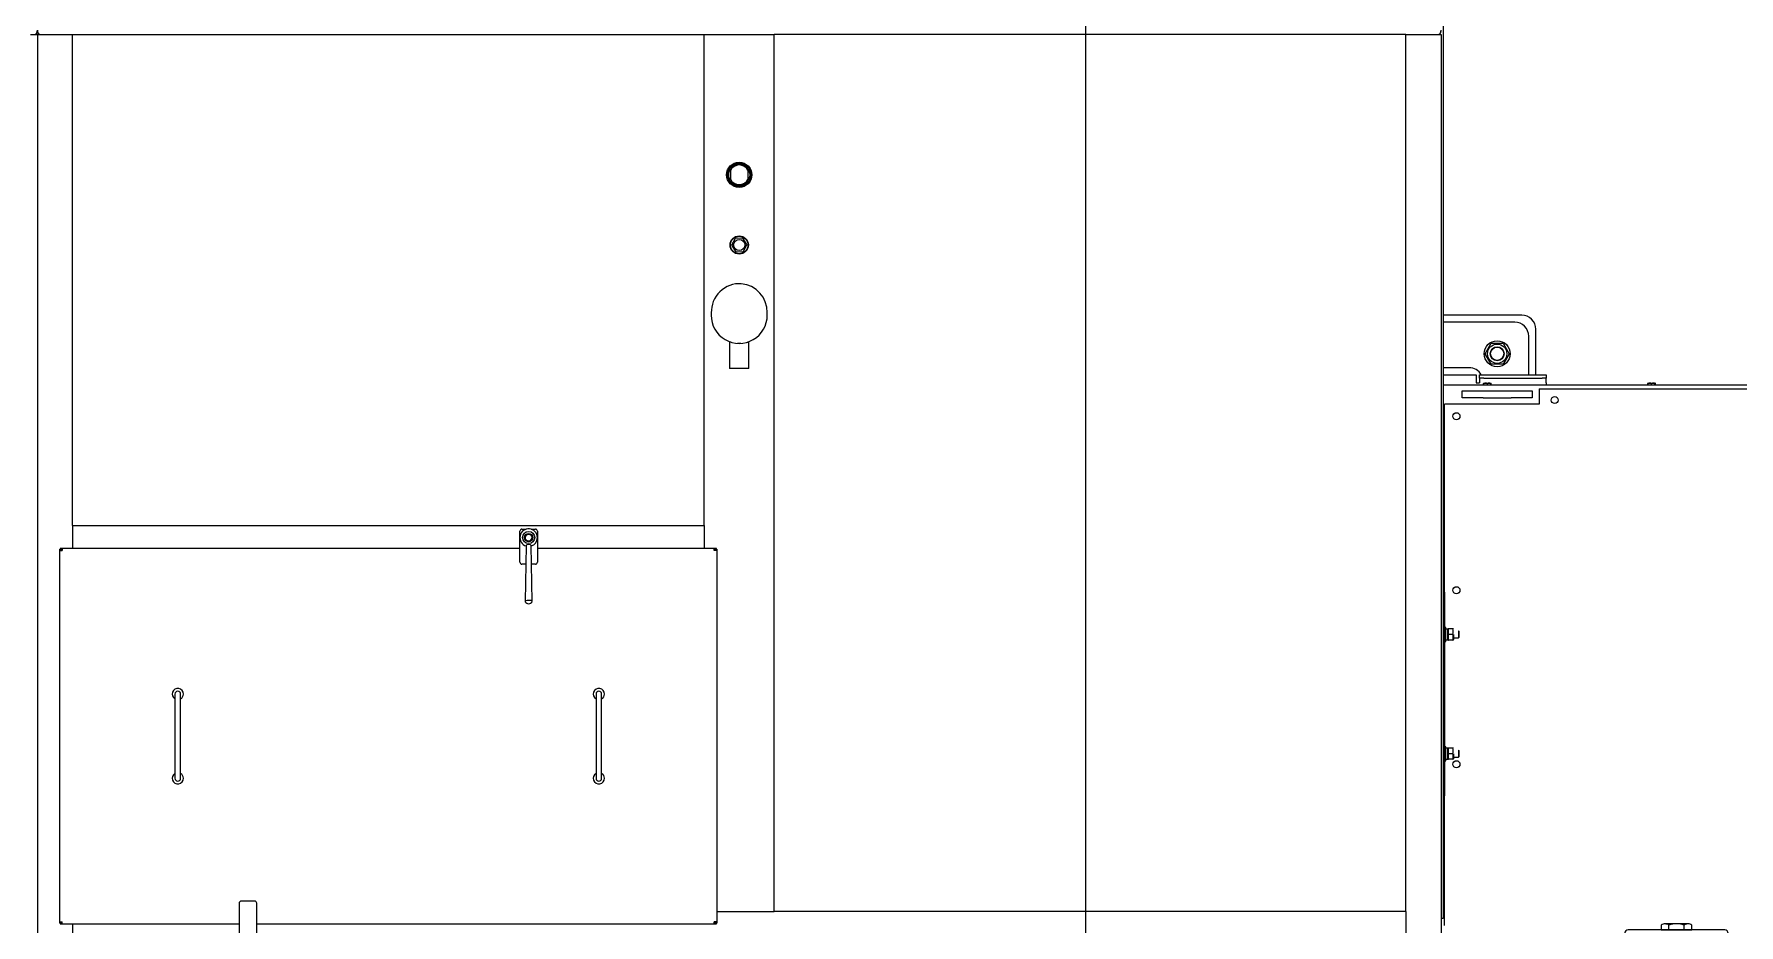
# Model space of a CAD drawing. Extents: x -681219 to -550379, y -242630 to -158199.
# Drawn here: x -576968 to -574538, y -223086 to -221816 of the extents above; entities that cross this region are included whole.
import ezdxf
from ezdxf.lldxf.tags import DXFTag

# ---------------------------------------------------------------- set-up
doc = ezdxf.new("R2010")
doc.units = 0
doc.header["$LTSCALE"] = 1000
doc.linetypes.add('C2', pattern=[17, 14, -1, 1, -1])
doc.layers.get('0').update_dxf_attribs({"linetype": 'CONTINUOUS'})
for name, color, linetype in [('17401500005', 7, 'CONTINUOUS'), ('27023000213', 7, 'CONTINUOUS'), ('AAD0601501', 7, 'CONTINUOUS'), ('BAA1010001', 7, 'CONTINUOUS'), ('BAC2006001', 7, 'CONTINUOUS'), ('C__USERS_YSV001_', 7, 'CONTINUOUS'), ('FAA01001', 7, 'CONTINUOUS'), ('FAA02001', 7, 'CONTINUOUS'), ('GAB01001', 7, 'CONTINUOUS'), ('GAB02001', 7, 'CONTINUOUS'), ('GAE01001', 7, 'CONTINUOUS'), ('GZDH011002241', 7, 'CONTINUOUS'), ('GZDH011002301', 7, 'CONTINUOUS'), ('GZDH011002641', 7, 'CONTINUOUS'), ('GZDH011002741', 7, 'CONTINUOUS'), ('GZDH011002791', 7, 'CONTINUOUS'), ('GZDH011002821', 7, 'CONTINUOUS'), ('GZDH011002991', 7, 'CONTINUOUS'), ('GZDH011003011', 7, 'CONTINUOUS'), ('GZDH011003051', 7, 'CONTINUOUS'), ('GZDH011003061', 7, 'CONTINUOUS'), ('GZDH011003131', 7, 'CONTINUOUS'), ('GZDH011003361', 7, 'CONTINUOUS'), ('GZDH011004831', 7, 'CONTINUOUS'), ('GZDH011029721', 7, 'CONTINUOUS'), ('GZDH011032031', 7, 'CONTINUOUS'), ('GZDH011032261', 7, 'CONTINUOUS'), ('GZDH011034421', 7, 'CONTINUOUS'), ('GZDH011034431', 7, 'CONTINUOUS'), ('GZDH011034501', 7, 'CONTINUOUS'), ('GZDH011039051', 7, 'CONTINUOUS'), ('Q02990157', 7, 'CONTINUOUS'), ('Q02990160', 7, 'CONTINUOUS'), ('SDZB011002711', 7, 'CONTINUOUS'), ('SDZB011002721', 7, 'CONTINUOUS'), ('SDZB011009471', 7, 'CONTINUOUS'), ('SDZB011043001', 7, 'CONTINUOUS'), ('SDZB011044201', 7, 'CONTINUOUS'), ('SDZB011044281', 7, 'CONTINUOUS'), ('中心线', 4, 'C2')]:
    doc.layers.add(name, color=color, linetype=linetype)
doc.layers.add('famsun', color=7, linetype='CONTINUOUS', lineweight=0)
doc.layers.add('轴网_轴线', color=1, linetype='CENTER2', lineweight=0)
tags = doc.linetypes.add('CENTER2', pattern=[28.575, 19.05, -3.175, 3.175, -3.175]).pattern_tags.tags
tags[10:11] = [DXFTag(74, 4), DXFTag(75, 0), DXFTag(340, '0'), DXFTag(46, 0.0), DXFTag(50, 0.0), DXFTag(44, 0.0), DXFTag(45, 0.0)]
tags[8:9] = [DXFTag(74, 4), DXFTag(75, 0), DXFTag(340, '0'), DXFTag(46, 0.0), DXFTag(50, 0.0), DXFTag(44, 0.0), DXFTag(45, 0.0)]
tags[6:7] = [DXFTag(74, 4), DXFTag(75, 0), DXFTag(340, '0'), DXFTag(46, 0.0), DXFTag(50, 0.0), DXFTag(44, 0.0), DXFTag(45, 0.0)]
tags[4:5] = [DXFTag(74, 4), DXFTag(75, 0), DXFTag(340, '0'), DXFTag(46, 0.0), DXFTag(50, 0.0), DXFTag(44, 0.0), DXFTag(45, 0.0)]

# ---------------------------------------------------------------- blocks, each defined once
blk = doc.blocks.new('轴网8FA15DC97FB90233')
at = {"layer": '轴网_轴线'}
blk.add_line((20000, -1200), (20000, 23700), dxfattribs=at)
blk = doc.blocks.new('fushitu')
at = {"layer": '17401500005', "color": 7, "linetype": 'Continuous'}
for p, q in [((2994.1, 1509.2), (2989, 1499.5)), ((3005, 1509.7), (2994.1, 1509.2)), ((3011, 1500.5), (3005, 1509.7)), ((2989, 1499.5), (2995, 1490.3)), ((2995, 1490.3), (3005.9, 1490.8)), ((3005.9, 1490.8), (3011, 1500.5))]:
    blk.add_line(p, q, dxfattribs=at)
for radius in [13, 12.5, 8]:
    blk.add_circle((3000, 1500), radius, dxfattribs=at)
at = {"layer": '27023000213', "color": 7, "linetype": 'Continuous'}
for p, q in [((2960, 1403.5), (2960, 1399.8)), ((3040, 1399.8), (3040, 1403.5)), ((2988.6, 1361.5), (2986.2, 1361.5)), ((2986.2, 1361.5), (2986.2, 1324.1)), ((3011.4, 1361.5), (3013.8, 1361.5)), ((3013.8, 1324.1), (3013.8, 1361.5)), ((3013.8, 1324.1), (2986.2, 1324.1))]:
    blk.add_line(p, q, dxfattribs=at)
for centre, radius, start, end in [((3000.6, 1404.5), 40.4, 86.6341, 181.8802), ((2999.4, 1404.7), 40.3, 358.4031, 84.945), ((3000, 1399.8), 40, 179.8676, 0.1324), ((3000, 1400), 40, 359.8676, 3.7708), ((3000, 1400), 40, 266.5959, 273.4041)]:
    blk.add_arc(centre, radius, start, end, dxfattribs=at)
at = {"layer": 'AAD0601501', "color": 7, "linetype": 'Continuous'}
for p, q in [((4060.5, 1300), (4060.5, 1302.8)), ((4061.2, 1303.2), (4070.8, 1303.2)), ((4061.2, 1302.8), (4061.2, 1303.2)), ((4061.2, 1300), (4061.2, 1302.8)), ((4066, 1300), (4066, 1302.8)), ((4070.8, 1303.2), (4070.8, 1302.8)), ((4070.8, 1300), (4070.8, 1302.8)), ((4071.5, 1300), (4071.5, 1302.8)), ((4294.5, 1300), (4294.5, 1302.8)), ((4295.2, 1303.2), (4304.8, 1303.2)), ((4295.2, 1302.8), (4295.2, 1303.2)), ((4295.2, 1300), (4295.2, 1302.8)), ((4300, 1300), (4300, 1302.8)), ((4304.8, 1303.2), (4304.8, 1302.8)), ((4304.8, 1300), (4304.8, 1302.8)), ((4305.5, 1300), (4305.5, 1302.8))]:
    blk.add_line(p, q, dxfattribs=at)
for centre, radius, start, end in [((4061.9, 1300.7), 2.47, 108.4614, 124.0637), ((4063.6, 1296.2), 6.95, 69.8724, 110.1259), ((4068.4, 1296.2), 6.95, 69.8742, 110.1275), ((4070.1, 1300.7), 2.47, 55.936, 71.9033), ((4295.9, 1300.7), 2.47, 105.2674, 124.0637), ((4297.6, 1296.2), 6.95, 69.8724, 110.1259), ((4302.4, 1296.2), 6.95, 69.8742, 110.1275), ((4304.1, 1300.7), 2.47, 55.936, 74.6701)]:
    blk.add_arc(centre, radius, start, end, dxfattribs=at)
at = {"layer": 'BAA1010001', "color": 7, "linetype": 'Continuous'}
for p, q in [((4025, 950), (4025, 940)), ((4026, 949), (4025, 950)), ((4026, 941), (4026, 949)), ((4018, 940), (4025, 940)), ((4025, 940), (4026, 941)), ((4025, 780), (4025, 770)), ((4026, 779), (4025, 780)), ((4026, 771), (4026, 779)), ((4018, 770), (4025, 770)), ((4025, 770), (4026, 771))]:
    blk.add_line(p, q, dxfattribs=at)
at = {"layer": 'BAC2006001', "color": 7, "linetype": 'Continuous'}
for radius in [10, 9.4]:
    blk.add_circle((4080, 1345), radius, dxfattribs=at)
at = {"layer": 'C__USERS_YSV001_', "color": 7, "linetype": 'Continuous'}
blk.add_arc((1995.5, 1804.5), 4.5, 270, 0, dxfattribs=at)
blk.add_ellipse((1997, 1806), major_axis=(0, 6), ratio=0.5, start_param=3.141593, end_param=4.712389, dxfattribs=at)
at = {"layer": 'FAA01001', "color": 7, "linetype": 'Continuous'}
for p, q in [((4010, 953), (4009.6, 952.3)), ((4010.7, 953), (4010.1, 953)), ((4016.9, 953), (4010.7, 953)), ((4017.6, 953), (4016.9, 953)), ((4010, 937), (4010.7, 937)), ((4016.9, 945), (4010.7, 945)), ((4016.9, 937), (4010.7, 937)), ((4016.9, 937), (4017.5, 937)), ((4017.6, 937), (4018, 937.7)), ((4018, 945), (4018, 937.7)), ((4010, 783), (4009.6, 782.3)), ((4010.7, 783), (4010.1, 783)), ((4016.9, 783), (4010.7, 783)), ((4017.6, 783), (4016.9, 783)), ((4010, 767), (4010.7, 767)), ((4016.9, 775), (4010.7, 775)), ((4016.9, 767), (4010.7, 767)), ((4016.9, 767), (4017.5, 767)), ((4017.6, 767), (4018, 767.7)), ((4018, 775), (4018, 767.7))]:
    blk.add_line(p, q, dxfattribs=at)
for centre, start, end in [((4021.7, 949), 159.9153, 200.0855), ((4005.9, 949), 339.9145, 20.0847), ((4021.7, 941), 159.9145, 200.0847), ((4005.9, 941), 339.9153, 20.0855), ((4021.7, 779), 159.9153, 200.0855), ((4005.9, 779), 339.9145, 20.0847), ((4021.7, 771), 159.9145, 200.0847), ((4005.9, 771), 339.9153, 20.0855)]:
    blk.add_arc(centre, 11.6, start, end, dxfattribs=at)
at = {"layer": 'FAA02001', "color": 7, "linetype": 'Continuous'}
for p, q in [((4062.7, 1345), (4071.3, 1360)), ((4071.3, 1330), (4062.7, 1345)), ((4071.3, 1360), (4088.7, 1360)), ((4088.7, 1360), (4097.3, 1345)), ((4097.3, 1345), (4088.7, 1330)), ((4088.7, 1330), (4071.3, 1330))]:
    blk.add_line(p, q, dxfattribs=at)
blk.add_circle((4080, 1345), 13.8, dxfattribs=at)
at = {"layer": 'GAB01001', "color": 7, "linetype": 'Continuous'}
for p, q in [((4007, 955), (4005, 955)), ((4007, 935), (4007, 955)), ((4005, 935), (4007, 935)), ((4007, 785), (4005, 785)), ((4007, 765), (4007, 785)), ((4005, 765), (4007, 765))]:
    blk.add_line(p, q, dxfattribs=at)
at = {"layer": 'GAB02001', "color": 7, "linetype": 'Continuous'}
blk.add_circle((4080, 1345), 18.5, dxfattribs=at)
at = {"layer": 'GAE01001', "color": 7, "linetype": 'Continuous'}
for p, q in [((4009.6, 952.7), (4007, 952.7)), ((4009.6, 937.3), (4009.6, 952.7)), ((4007, 937.3), (4009.6, 937.3)), ((4009.6, 782.7), (4007, 782.7)), ((4009.6, 767.3), (4009.6, 782.7)), ((4007, 767.3), (4009.6, 767.3))]:
    blk.add_line(p, q, dxfattribs=at)
at = {"layer": 'GZDH011002241', "color": 7, "linetype": 'Continuous'}
for p, q in [((2690.5, 1095), (2696.5, 1095)), ((2703.5, 1095), (2709.5, 1095)), ((2687.5, 1048), (2687.5, 1092)), ((2712.5, 1092), (2712.5, 1048)), ((2696, 1045), (2690.5, 1045)), ((2709.5, 1045), (2704, 1045))]:
    blk.add_line(p, q, dxfattribs=at)
for centre, start, end in [((2690.5, 1092), 90, 180), ((2709.5, 1092), 0, 90), ((2690.5, 1048), 180, 270), ((2709.5, 1048), 270, 0)]:
    blk.add_arc(centre, 3, start, end, dxfattribs=at)
at = {"layer": 'GZDH011002301', "color": 7, "linetype": 'Continuous'}
for p, q in [((4005, 1005), (4003, 1005)), ((4005, 1005), (4005, 715)), ((4003, 715), (4005, 715))]:
    blk.add_line(p, q, dxfattribs=at)
at = {"layer": 'GZDH011002641', "color": 7, "linetype": 'Continuous'}
for p, q in [((2050, 1100), (2050, 1095.5)), ((2050, 1095.5), (2050, 1068)), ((2950, 1100), (2950, 1095.5)), ((2950, 1095.5), (2950, 1068))]:
    blk.add_line(p, q, dxfattribs=at)
at = {"layer": 'GZDH011002741', "color": 7, "linetype": 'Continuous'}
for radius in [6, 5]:
    blk.add_circle((2700, 1083), radius, dxfattribs=at)
blk.add_arc((2700, 1083), 4.93, 255, 195, dxfattribs=at)
at = {"layer": 'GZDH011002791', "color": 7, "linetype": 'Continuous'}
for p, q in [((2050, 1800), (2950, 1800)), ((2050, 1100), (2050, 1800)), ((2950, 1100), (2950, 1800)), ((2050, 1100), (2950, 1100))]:
    blk.add_line(p, q, dxfattribs=at)
at = {"layer": 'GZDH011002821', "color": 7, "linetype": 'Continuous'}
for p, q in [((3050, 550), (3050, 1800)), ((3950, 1800), (3050, 1800)), ((3950, 550), (3950, 1800)), ((3950, 550), (3050, 550))]:
    blk.add_line(p, q, dxfattribs=at)
at = {"layer": 'GZDH011002991', "color": 7, "linetype": 'Continuous'}
for p, q in [((3050, 550), (3049.8, 550)), ((3950, 550), (3950, 545.5)), ((3950, 545.5), (3950, 498)), ((2050, 532), (2050, 498))]:
    blk.add_line(p, q, dxfattribs=at)
at = {"layer": 'GZDH011003011', "color": 7, "linetype": 'Continuous'}
for p, q in [((1990, 1800), (2000, 1800)), ((2000, 1800), (2010, 1800)), ((2000, 1800), (2000, -1800)), ((2000, 1800), (2000, -1800)), ((2010, 1800), (2040, 1800)), ((2040, 1800), (2049.2, 1800)), ((3950.8, 1800), (3960, 1800)), ((3960, 1800), (3990, 1800)), ((3990, 1800), (4000, 1800)), ((4000, 1800), (4000, -1800))]:
    blk.add_line(p, q, dxfattribs=at)
at = {"layer": 'GZDH011003051', "color": 7, "linetype": 'Continuous'}
for centre, start, end in [((2004.5, 1804.5), 180, 270), ((3995.5, 1804.5), 270, 0)]:
    blk.add_arc(centre, 4.5, start, end, dxfattribs=at)
at = {"layer": 'GZDH011003061', "color": 7, "linetype": 'Continuous'}
for p, q in [((2049.2, 1800), (2050, 1800)), ((3950, 1800), (3950.8, 1800))]:
    blk.add_line(p, q, dxfattribs=at)
for centre, major_axis, start_param, end_param in [((2003, 1806), (0, -6), 4.712389, 6.283185), ((3997, 1806), (0, 6), 3.141593, 4.712389)]:
    blk.add_ellipse(centre, major_axis=major_axis, ratio=0.5, start_param=start_param, end_param=end_param, dxfattribs=at)
at = {"layer": 'GZDH011003131', "color": 7, "linetype": 'Continuous'}
for p, q in [((4003, 1825), (4003, 550)), ((4003, 540), (4000, 540)), ((4003, 550), (4003, 540))]:
    blk.add_line(p, q, dxfattribs=at)
at = {"layer": 'GZDH011003361', "color": 7, "linetype": 'Continuous'}
blk.add_line((3998, 1800.3), (3998, 1800), dxfattribs=at)
at = {"layer": 'GZDH011004831', "color": 7, "linetype": 'Continuous'}
for p, q in [((4003, 1315), (4050, 1315)), ((4050, 1315), (4050, 1303.5)), ((4055, 1310), (4055, 1315)), ((4055, 1315), (4061, 1315)), ((4061, 1315), (4144, 1315)), ((4144, 1315), (4150, 1315)), ((4150, 1315), (4150, 1310)), ((4050, 1303.5), (4055, 1303.5)), ((4055, 1310), (4055, 1303.5)), ((4061, 1310), (4055, 1310)), ((4061, 1310), (4144, 1310)), ((4150, 1310), (4144, 1310)), ((4150, 1303.5), (4150, 1310)), ((4150, 1303.5), (4150, 1300))]:
    blk.add_line(p, q, dxfattribs=at)
at = {"layer": 'GZDH011029721', "color": 7, "linetype": 'Continuous'}
for p, q in [((2287.5, 562), (2287.5, 468)), ((2309.5, 565), (2290.5, 565)), ((2312.5, 468), (2312.5, 562))]:
    blk.add_line(p, q, dxfattribs=at)
for centre, start, end in [((2290.5, 562), 90, 180), ((2309.5, 562), 0, 90)]:
    blk.add_arc(centre, 3, start, end, dxfattribs=at)
at = {"layer": 'GZDH011032031', "color": 7, "linetype": 'Continuous'}
for p, q in [((2033.5, 1067.5), (2032.5, 1067.5)), ((2032.5, 1067.5), (2035.5, 1064.5)), ((2032.5, 1067.5), (2032.5, 1066.5)), ((2967.5, 1067.5), (2964.5, 1064.5)), ((2967.5, 1067.5), (2966.5, 1067.5)), ((2967.5, 1066.5), (2967.5, 1067.5)), ((2032.5, 532.5), (2035.5, 535.5)), ((2967.5, 532.5), (2964.5, 535.5)), ((2032.5, 533.5), (2032.5, 532.5)), ((2032.5, 532.5), (2033.5, 532.5)), ((2966.5, 532.5), (2967.5, 532.5)), ((2967.5, 532.5), (2967.5, 533.5))]:
    blk.add_line(p, q, dxfattribs=at)
at = {"layer": 'GZDH011032261', "color": 7, "linetype": 'Continuous'}
for p, q in [((2032, 1066.5), (2033.5, 1066.5)), ((2032, 1064.5), (2032, 1066.5)), ((2032, 1064.5), (2035.5, 1064.5)), ((2032, 535.5), (2032, 1064.5)), ((2033.5, 1068), (2033.5, 1066.5)), ((2033.5, 1068), (2035.5, 1068)), ((2033.5, 1064.5), (2033.5, 1066.5)), ((2033.5, 1066.5), (2035.5, 1066.5)), ((2035.5, 1068), (2035.5, 1064.5)), ((2035.5, 1068), (2687.5, 1068)), ((2712.5, 1068), (2964.5, 1068)), ((2964.5, 1064.5), (2964.5, 1068)), ((2964.5, 1068), (2966.5, 1068)), ((2964.5, 1066.5), (2966.5, 1066.5)), ((2968, 1064.5), (2964.5, 1064.5)), ((2966.5, 1068), (2966.5, 1066.5)), ((2966.5, 1066.5), (2966.5, 1064.5)), ((2968, 1066.5), (2966.5, 1066.5)), ((2968, 1066.5), (2968, 1064.5)), ((2968, 1064.5), (2968, 535.5)), ((2032, 535.5), (2035.5, 535.5)), ((2032, 533.5), (2032, 535.5)), ((2033.5, 533.5), (2033.5, 535.5)), ((2035.5, 532), (2035.5, 535.5)), ((2964.5, 532), (2964.5, 535.5)), ((2968, 535.5), (2964.5, 535.5)), ((2966.5, 535.5), (2966.5, 533.5)), ((2968, 535.5), (2968, 533.5)), ((2032, 533.5), (2033.5, 533.5)), ((2035.5, 533.5), (2033.5, 533.5)), ((2033.5, 532), (2033.5, 533.5)), ((2035.5, 532), (2033.5, 532)), ((2287.5, 532), (2035.5, 532)), ((2964.5, 532), (2312.5, 532)), ((2966.5, 533.5), (2964.5, 533.5)), ((2966.5, 532), (2964.5, 532)), ((2966.5, 532), (2966.5, 533.5)), ((2968, 533.5), (2966.5, 533.5))]:
    blk.add_line(p, q, dxfattribs=at)
at = {"layer": 'GZDH011034421', "color": 7, "linetype": 'Continuous'}
blk.add_line((4003, 1230), (4005, 1230), dxfattribs=at)
at = {"layer": 'GZDH011034431', "color": 7, "linetype": 'Continuous'}
blk.add_line((5450, 1300), (4003, 1300), dxfattribs=at)
at = {"layer": 'GZDH011034501', "color": 7, "linetype": 'Continuous'}
for p, q in [((4140, 1295), (5360, 1295)), ((4140, 1295), (4140, 1273)), ((4005, 1005), (4005, 1273)), ((4140, 1273), (4005, 1273)), ((4005, 530), (4005, 715))]:
    blk.add_line(p, q, dxfattribs=at)
for centre in [(4162, 1279), (4022, 1256), (4022, 1008), (4022, 760)]:
    blk.add_circle(centre, 5, dxfattribs=at)
at = {"layer": 'GZDH011039051', "color": 7, "linetype": 'Continuous'}
for p, q in [((2950, 1800), (2956, 1800)), ((2956, 1800), (3044, 1800)), ((3044, 1800), (3050, 1800)), ((2968, 550), (3044, 550)), ((3044, 550), (3049.8, 550))]:
    blk.add_line(p, q, dxfattribs=at)
blk.add_circle((3000, 1600), 18, dxfattribs=at)
at = {"layer": 'Q02990157', "color": 7, "linetype": 'Continuous'}
for p, q in [((2696.5, 1071.7), (2695, 991.9)), ((2705, 991.9), (2703.5, 1071.7))]:
    blk.add_line(p, q, dxfattribs=at)
blk.add_circle((2700, 1083), 8.67, dxfattribs=at)
for centre, radius, start, end in [((2700, 1083), 12.5, 0, 253.5981), ((2700, 1083), 12.5, 286.4019, 0), ((2700, 994.4), 5.67, 210.0522, 270), ((2700, 994.4), 5.67, 270, 329.9478)]:
    blk.add_arc(centre, radius, start, end, dxfattribs=at)
for centre, major_axis, start_param, end_param in [((2700, 1071.7), (-3.52, 0), 3.147946, 6.276832), ((2700, 991.8), (-5, 0), 2.946235, 6.283185), ((2700, 991.8), (-5, 0), 0, 0.195358)]:
    blk.add_ellipse(centre, major_axis=major_axis, ratio=0.34202, start_param=start_param, end_param=end_param, dxfattribs=at)
at = {"layer": 'Q02990160', "color": 7, "linetype": 'Continuous'}
for p, q in [((2196, 860), (2196, 846)), ((2204, 846), (2204, 860)), ((2796, 860), (2796, 846)), ((2804, 846), (2804, 860)), ((2196, 846), (2196, 754)), ((2204, 754), (2204, 846)), ((2796, 846), (2796, 754)), ((2804, 754), (2804, 846)), ((2196, 754), (2196, 740)), ((2204, 740), (2204, 754)), ((2796, 754), (2796, 740)), ((2804, 740), (2804, 754))]:
    blk.add_line(p, q, dxfattribs=at)
for centre, radius, start, end in [((2200, 860), 8, 0, 240), ((2200, 860), 4, 0, 180), ((2200, 860), 8, 300, 0), ((2800, 860), 8, 0, 240), ((2800, 860), 4, 0, 180), ((2800, 860), 8, 300, 0), ((2200, 740), 8, 120, 0), ((2200, 740), 4, 180, 0), ((2200, 740), 8, 0, 60), ((2800, 740), 8, 120, 0), ((2800, 740), 4, 180, 0), ((2800, 740), 8, 0, 60)]:
    blk.add_arc(centre, radius, start, end, dxfattribs=at)
at = {"layer": 'SDZB011002711', "color": 7, "linetype": 'Continuous'}
for p, q in [((4105, 1390), (4003, 1390)), ((4125, 1315), (4125, 1370))]:
    blk.add_line(p, q, dxfattribs=at)
blk.add_arc((4105, 1370), 20, 0, 90, dxfattribs=at)
at = {"layer": 'SDZB011002721', "color": 7, "linetype": 'Continuous'}
blk.add_line((4040, 1325), (4003, 1325), dxfattribs=at)
blk.add_arc((4040, 1305), 20, 30, 90, dxfattribs=at)
at = {"layer": 'SDZB011009471', "color": 7, "linetype": 'Continuous'}
for p, q in [((4115, 1400), (4003, 1400)), ((4135, 1315), (4135, 1380))]:
    blk.add_line(p, q, dxfattribs=at)
blk.add_arc((4115, 1380), 20, 0, 90, dxfattribs=at)
at = {"layer": 'SDZB011043001', "color": 7, "linetype": 'Continuous'}
for p, q in [((4030, 1292), (4060, 1292)), ((4030, 1282), (4030, 1292)), ((4060, 1292), (4100, 1292)), ((4100, 1292), (4130, 1292)), ((4130, 1292), (4130, 1282)), ((4060, 1282), (4030, 1282)), ((4060, 1282), (4100, 1282)), ((4130, 1282), (4100, 1282))]:
    blk.add_line(p, q, dxfattribs=at)
at = {"layer": 'SDZB011044201', "color": 7, "linetype": 'Continuous'}
for p, q in [((2987.5, 1606.3), (2987.5, 1593.7)), ((3012.5, 1606.3), (3012.5, 1593.7))]:
    blk.add_line(p, q, dxfattribs=at)
blk.add_circle((3000, 1600), 15, dxfattribs=at)
for start, end in [(26.7655, 153.2345), (206.7655, 333.2345)]:
    blk.add_arc((3000, 1600), 14, start, end, dxfattribs=at)
at = {"layer": 'SDZB011044281', "color": 7, "linetype": 'Continuous'}
for radius in [17.5, 16.5]:
    blk.add_circle((3000, 1600), radius, dxfattribs=at)
blk = doc.blocks.new('BSA1L')
at = {"color": 4}
for p, q in [((54.215379, 185.599538), (54.215358, 190.866514)), ((71.09388, 185.599538), (71.09388, 190.866514)), ((53.026763, 143.408363), (53.02674, 137.399566)), ((72.282498, 143.408363), (72.282498, 137.399566)), ((56.074416, 127.074309), (68.925583, 127.074309)), ((66.099799, 131.20133), (58.900201, 131.20133)), ((56.551251, 100.49373), (56.551234, 95.87403)), ((68.758004, 100.49373), (68.758004, 95.87403)), ((32.92306, 65.872712), (32.92306, 59.762096)), ((42.120523, 65.872712), (42.120536, 59.762096)), ((82.879476, 65.872712), (82.879463, 59.762096)), ((92.07694, 65.872712), (92.07694, 59.762096))]:
    blk.add_line(p, q, dxfattribs=at)
for points in [[(45.745776, 185.569513), (79.563462, 185.599538), (79.563462, 190.911126, 0.151687), (75.321745, 192.203806), (62.654619, 192.203806), (49.987493, 192.203806, 0.151687), (45.745776, 190.911126)], [(119.73171, 181.785914, 0.414214), (115.933099, 185.584525), (9.066901, 185.584525, 0.414214), (5.26829, 181.785914), (5.26829, 178.042425, 0.414214), (9.066901, 174.243814), (62.5, 174.243814), (115.933099, 174.243814, 0.414214), (119.73171, 178.042425)], [(105.928125, 105.421149), (99.542192, 143.747083, 0.310322), (91.567632, 152.873054), (86.654278, 154.431481, -0.252716), (84.795625, 157.06318), (84.795625, 146.732148, -0.236339), (83.463376, 144.071071, -0.476894), (88.41312, 142.018735), (94.885762, 104.042078, -0.48938), (81.964371, 89.685191), (62.5, 89.685191), (43.035628, 89.685191, -0.48938), (30.114237, 104.042078), (36.58688, 142.018735, -0.476894), (41.536623, 144.071071), (42.896316, 143.580445, -0.323196), (40.204374, 147.521136), (40.204374, 157.06318, -0.252716), (38.345721, 154.431481), (33.432367, 152.873054, 0.310322), (25.457808, 143.747083), (19.071875, 105.421149, 0.440151), (37.124647, 79.035245), (39.997969, 78.598758, -0.614929), (42.823737, 70.241395), (42.582242, 70.034806), (40.105041, 66.601431), (44.424393, 66.601431, -0.151687), (46.735798, 65.897021), (46.735798, 59.737786), (62.5, 59.737786), (78.264201, 59.737786), (78.264201, 65.897021, -0.151687), (80.575606, 66.601431), (84.894959, 66.601431), (82.417757, 70.034806), (82.176262, 70.241395, -0.614929), (85.00203, 78.598758), (87.875353, 79.035245, 0.440151)], [(84.795625, 157.06318, -0.059994), (84.795625, 157.873976), (84.795625, 162.289753), (40.204374, 162.289753), (40.204374, 157.873976, -0.059994), (40.204374, 157.06318), (40.204374, 147.521136, 0.368201), (43.528159, 143.408363), (81.471841, 143.408363, 0.414214), (84.795625, 146.732148)], [(43.364269, 143.442617), (81.944969, 143.408363), (81.944969, 137.348671, -0.151687), (77.105831, 135.873925), (62.654619, 135.873925), (48.203407, 135.873925, -0.151687), (43.364269, 137.348671)], [(62.654619, 101.460877), (53.493586, 101.460877, 0.151687), (50.425919, 100.525993), (50.425919, 95.841766, 0.151687), (53.493586, 94.906883), (62.654619, 94.906883), (71.815652, 94.906883, 0.151687), (74.883319, 95.841766), (74.883319, 100.525993, 0.151687), (71.815652, 101.460877)], [(46.735798, 59.737786), (28.307798, 59.737786), (28.307798, 65.897021, -0.151687), (30.619203, 66.601431), (37.521798, 66.601431), (44.424393, 66.601431, -0.151687), (46.735798, 65.897021)], [(78.264201, 59.737786), (96.692201, 59.737786), (96.692201, 65.897021, 0.151687), (94.380796, 66.601431), (87.478201, 66.601431), (80.575606, 66.601431, 0.151687), (78.264201, 65.897021)], [(79.507591, -7.695283, -0.414214), (83.507591, -3.695283), (47.219606, -3.695283, -0.414214), (35.219606, 8.304717), (35.219606, 15.828597, -0.552777), (26.614703, 10.423555), (14.474356, 16.274468, -0.303723), (11.999995, 19.972092), (11.999995, 0), (11.999995, -19.972092, -0.522686), (17.39309, -16.222521), (53.934214, -31.732036, 0.158217), (66.18024, -33.317683, 0.23204), (77.871512, -24.265637, 0.137413), (79.507591, -15.822343)], [(35.219606, 24.671562), (17.39309, 16.222521, -0.188965), (14.474356, 16.274468), (26.614703, 10.423555, 0.552777), (35.219606, 15.828597)], [(113.000004, 19.972092, -0.522686), (107.606909, 16.222521), (88.390312, 25.330404, -0.756375), (89.461035, 30.377576), (35.538964, 30.377576, -0.756374), (36.60969, 25.330405), (35.219606, 24.671562), (35.219606, 8.304717, 0.414214), (47.219606, -3.695283), (83.507591, -3.695283, -0.114393), (85.267565, -4.103279), (110.50267, -16.265073, -0.305418), (113.000004, -19.972092), (113.000004, 0)], [(85.220748, -4.080716, 0.550659), (79.507591, -7.695283), (79.507591, -15.822343, -0.137413), (77.871512, -24.265637, -0.23204), (66.18024, -33.317683, 0.064472), (71.065785, -31.732036), (107.606909, -16.222521, -0.187358), (110.50267, -16.265073)]]:
    blk.add_lwpolyline(points, format="xyb", close=True, dxfattribs=at)
for points in [[(96.912516, 174.243814), (62.5, 174.243814), (28.087483, 174.243814), (40.204374, 168.178291), (84.795625, 168.178291)], [(82.297331, 168.178291), (42.702669, 168.178291), (42.702669, 162.289753), (62.5, 162.289753), (82.297331, 162.289753)], [(68.925583, 127.074309), (66.099799, 131.20133), (66.099799, 135.873925), (58.900201, 135.873925), (58.900201, 131.20133), (56.074416, 127.074309), (56.074416, 114.852858), (62.5, 114.852858), (68.925583, 114.852858)], [(81.056809, 114.852858), (62.5, 114.852858), (56.074416, 114.852858), (43.94319, 114.852858), (43.94319, 111.343443), (62.5, 111.343443), (69.325381, 111.343443), (81.056809, 111.343443)], [(71.146781, 94.906883), (54.162457, 94.906883), (54.162457, 89.685191), (62.5, 89.685191), (71.146781, 89.685191)], [(68.925583, 111.343443), (56.074416, 111.343443), (56.074416, 101.460877), (68.925583, 101.460877)], [(98.734061, 59.737786), (62.5, 59.737786), (26.265939, 59.737786), (26.265939, 47.364933), (98.734061, 47.364933)], [(11.999995, 0), (11.999995, 19.972092), (11.999995, 47.5), (0, 47.5), (0, 0), (0, -47.5), (11.999995, -47.5)], [(98.734061, 42.750429), (62.5, 42.750429), (26.265939, 42.750429), (26.265939, 30.377576), (98.734061, 30.377576)], [(42.828178, 47.364933), (32.21537, 47.364933), (32.21537, 42.750429), (42.828178, 42.750429)], [(92.784629, 47.364933), (82.171822, 47.364933), (82.171822, 42.750429), (92.784629, 42.750429)], [(125, 47.5), (113.000004, 47.5), (113.000004, 0), (113.000004, -47.5), (125, -47.5), (125, 0)]]:
    blk.add_lwpolyline(points, close=True, dxfattribs=at)
at = {"color": 4, "flags": 128}
blk.add_lwpolyline([(54.828787, 59.737786), (54.118687, 64.656958), (52.113078, 68.712348), (49.164135, 71.19185), (45.789677, 71.660075), (42.582242, 70.034806), (40.105041, 66.601431)], dxfattribs=at)
at = {"color": 4, "extrusion": (0, 0, -1), "flags": 128}
blk.add_lwpolyline([(-70.171213, 59.737786), (-70.881312, 64.656958), (-72.886921, 68.712348), (-75.835865, 71.19185), (-79.210322, 71.660075), (-82.417757, 70.034806), (-84.894959, 66.601431)], dxfattribs=at)
at = {"color": 4}
for centre, radius, start, end in [((49.948113, 184.727434), 7.476476, 55.197024, 89.698211), ((62.654619, 164.906291), 27.297515, 90, 108.008529), ((62.654619, 164.906291), 27.297515, 71.991471, 90), ((75.361125, 184.727434), 7.476476, 90.301789, 124.802976), ((48.15848, 144.403298), 8.529491, 270.301789, 304.802976), ((62.654619, 167.016127), 31.142202, 251.991471, 270), ((62.654619, 167.016127), 31.142202, 270, 288.008529), ((77.150758, 144.403298), 8.529491, 235.197024, 269.698211), ((53.465105, 96.053865), 5.407086, 55.197024, 89.698211), ((53.465105, 100.313894), 5.407086, 270.301789, 304.802976), ((62.654619, 81.718951), 19.741925, 90, 108.008529), ((62.654619, 114.648808), 19.741925, 251.991471, 270), ((62.654619, 81.718951), 19.741925, 71.991471, 90), ((62.654619, 114.648808), 19.741925, 270, 288.008529), ((71.844133, 96.053865), 5.407086, 90.301789, 124.802976), ((71.844133, 100.313894), 5.407086, 235.197024, 269.698211), ((30.597744, 62.527392), 4.074096, 55.197024, 89.698211), ((37.521798, 51.726416), 14.875015, 90, 108.008529), ((37.521798, 51.726416), 14.875015, 71.991471, 90), ((44.445852, 62.527392), 4.074096, 90.301789, 124.802976), ((80.554147, 62.527392), 4.074096, 55.197024, 89.698211), ((87.478201, 51.726416), 14.875015, 90, 108.008529), ((94.402255, 62.527392), 4.074096, 90.301789, 124.802976)]:
    blk.add_arc(centre, radius, start, end, dxfattribs=at)

msp = doc.modelspace()

# ---------------------------------------------------------------- block references
at = {"color": 7, "xscale": 1.28723254430072, "yscale": 1.28723254430072, "zscale": 1.28723254430072, "rotation": 1.243313081971332e-05}
msp.add_blockref('BSA1L', (-574707.8528, -223331.6983, 3800), dxfattribs=at)
at = {"layer": 'famsun', "xscale": -1}
msp.add_blockref('轴网8FA15DC97FB90233', (-555468.721, -226916.6983), dxfattribs=at)
at = {"layer": '中心线'}
msp.add_blockref('fushitu', (-578962.82, -223616.6983), dxfattribs=at)

doc.saveas('drawing.dxf')
